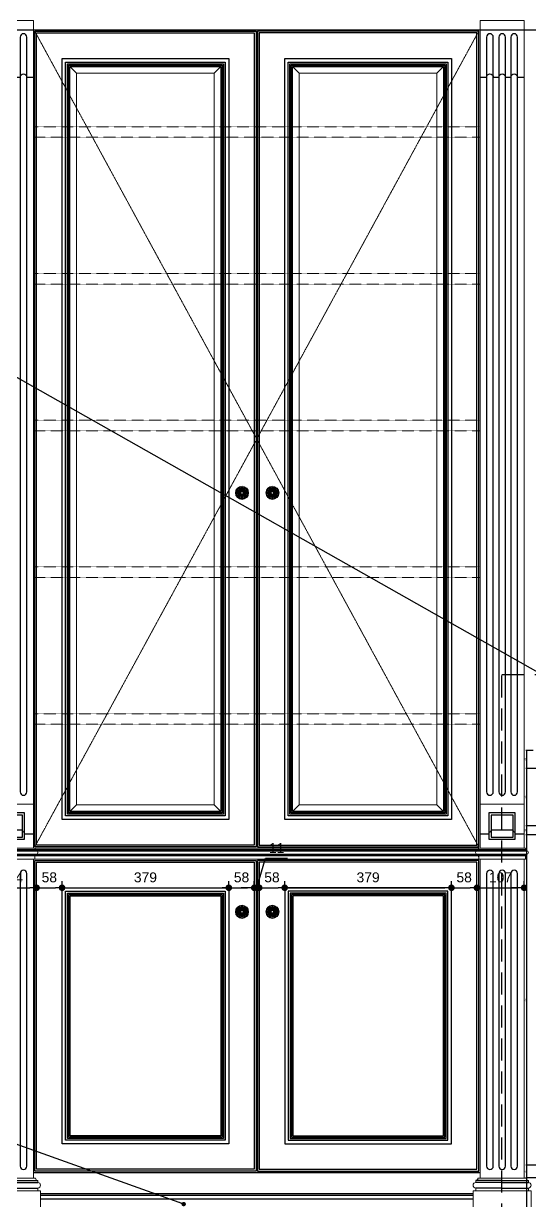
# Model space of a CAD drawing. Header units: inches. Extents: x 274057 to 444617, y 490067 to 635630.
# Drawn here: x 331142 to 332291, y 492194 to 494868 of the extents above; entities that cross this region are included whole.
import ezdxf

# ---------------------------------------------------------------- set-up
doc = ezdxf.new("R2010")
doc.units = ezdxf.units.IN
doc.header["$MEASUREMENT"] = 0
doc.linetypes.add('HIDDEN', pattern=[0.375, 0.25, -0.125])
for name, color, linetype, lineweight in [('Bronze', 40, 'Continuous', 0), ('Glass', 4, 'Continuous', 0), ('WOOD-HID', 8, 'HIDDEN', 18)]:
    doc.layers.add(name, color=color, linetype=linetype, lineweight=lineweight)
for name, color, linetype in [('CQ Grg Gypsum', 41, 'Continuous'), ('CQ PANEL DIMENSION', 1, 'Continuous'), ('CQ spot detail elevation', 1, 'Continuous'), ('CQ_callout', 34, 'Continuous'), ('FURNITURE', 252, 'Continuous'), ('WOOD', 23, 'Continuous'), ('WOOD 01', 34, 'Continuous'), ('WOOD 02', 32, 'Continuous'), ('Wood SECT', 1, 'Continuous')]:
    doc.layers.add(name, color=color, linetype=linetype)
doc.styles.get("Standard").update_dxf_attribs({"font": 'arial.ttf'})
doc.dimstyles.new('chester 15', dxfattribs={"dimscale": 0.15, "dimtxt": 150, "dimasz": 100, "dimexe": 100, "dimexo": 0, "dimgap": 80, "dimtad": 1, "dimdec": 0, "dimzin": 0, "dimdsep": 46, "dimtxsty": 'Standard', "dimblk": 'DOT', "dimcen": 100, "dimclrd": 1, "dimclre": 1, "dimclrt": 3, "dimadec": 0, "dimazin": 0, "dimtfac": 1, "dimtdec": 0, "dimtofl": 0, "dimtmove": 0, "dimatfit": 3, "dimfxl": 1, "dimtolj": 1, "dimtzin": 0, "dimlwd": -1, "dimarcsym": 0})
doc.dimstyles.new('CQ 2', dxfattribs={"dimscale": 0.02, "dimtxt": 150, "dimasz": 50, "dimexe": 100, "dimexo": 0, "dimgap": 80, "dimtad": 1, "dimdec": 0, "dimzin": 0, "dimdsep": 46, "dimtxsty": 'Standard', "dimblk": 'DOT', "dimcen": 100, "dimclrd": 1, "dimclre": 1, "dimclrt": 3, "dimadec": 0, "dimazin": 0, "dimtfac": 1, "dimtdec": 0, "dimtofl": 0, "dimtmove": 0, "dimatfit": 3, "dimfxl": 1, "dimtolj": 1, "dimtzin": 0, "dimlwd": -1, "dimarcsym": 0})
doc.dimstyles.get("Standard").update_dxf_attribs({"dimtxt": 0.18, "dimasz": 0.18, "dimexe": 0.18, "dimexo": 0.0625, "dimgap": 0.09, "dimtad": 0, "dimtih": 1, "dimtoh": 1, "dimdec": 4, "dimzin": 0, "dimdsep": 46, "dimtxsty": 'Standard', "dimcen": 0.09, "dimadec": 0, "dimazin": 0, "dimtfac": 1, "dimtdec": 4, "dimtofl": 0, "dimtmove": 0, "dimatfit": 3, "dimfxl": 1, "dimtolj": 1, "dimtzin": 0, "dimarcsym": 0})

# ---------------------------------------------------------------- blocks, each defined once
blk = doc.blocks.new('_Dot')
at = {"color": 0, "linetype": 'ByBlock', "lineweight": -2}
blk.add_line((-0.5, 0), (-1, 0), dxfattribs=at)
at = {"color": 0, "linetype": 'ByBlock', "const_width": 0.5}
blk.add_lwpolyline([(-0.25, 0, 1), (0.25, 0, 1)], format="xyb", close=True, dxfattribs=at)
blk = doc.blocks.new('*D1269')
at = {"layer": 'CQ PANEL DIMENSION', "color": 1, "lineweight": -2, "transparency": 16777216}
for p, q in [((332299.8, 493216.7), (332282.6, 493216.7)), ((332322.8, 493175.7), (332282.6, 493175.7))]:
    blk.add_line(p, q, dxfattribs=at)
at = {"layer": 'CQ PANEL DIMENSION', "color": 1, "transparency": 16777216}
blk.add_line((332284.6, 493215.7), (332284.6, 493176.7), dxfattribs=at)
at = {"layer": 'Defpoints', "color": 0, "transparency": 16777216}
for p in [(332299.8, 493216.7, 0), (332284.6, 493175.7), (332322.8, 493175.7)]:
    blk.add_point(p, dxfattribs=at)
at = {"layer": 'CQ PANEL DIMENSION', "color": 1, "transparency": 16777216}
for p, rotation in [((332284.6, 493216.7), 90), ((332284.6, 493175.7), 270)]:
    blk.add_blockref('_Dot', p, dxfattribs=dict(at, rotation=rotation))
at = {"layer": 'CQ PANEL DIMENSION', "color": 3, "transparency": 16777216, "insert": (332281.5, 493196.2), "char_height": 3, "attachment_point": 5, "rotation": 90}
blk.add_mtext('\\A1;41', dxfattribs=at)
blk = doc.blocks.new('*D1270')
at = {"layer": 'CQ PANEL DIMENSION', "color": 1, "lineweight": -2, "transparency": 16777216}
for p, q in [((332322.8, 493175.7), (332282.6, 493175.7)), ((332322.8, 493045.7), (332282.6, 493045.7))]:
    blk.add_line(p, q, dxfattribs=at)
at = {"layer": 'CQ PANEL DIMENSION', "color": 1, "transparency": 16777216}
blk.add_line((332284.6, 493174.7), (332284.6, 493046.7), dxfattribs=at)
at = {"layer": 'Defpoints', "color": 0, "transparency": 16777216}
for p in [(332322.8, 493175.7), (332284.6, 493045.7), (332322.8, 493045.7, 0)]:
    blk.add_point(p, dxfattribs=at)
at = {"layer": 'CQ PANEL DIMENSION', "color": 1, "transparency": 16777216}
for p, rotation in [((332284.6, 493175.7), 90), ((332284.6, 493045.7), 270)]:
    blk.add_blockref('_Dot', p, dxfattribs=dict(at, rotation=rotation))
at = {"layer": 'CQ PANEL DIMENSION', "color": 3, "transparency": 16777216, "insert": (332281.5, 493110.7), "char_height": 3, "attachment_point": 5, "rotation": 90}
blk.add_mtext('\\A1;130', dxfattribs=at)
blk = doc.blocks.new('*D1271')
at = {"layer": 'CQ PANEL DIMENSION', "color": 1, "lineweight": -2, "transparency": 16777216}
for p, q in [((332322.8, 493045.7), (332282.6, 493045.7)), ((332316.8, 493024.7), (332282.6, 493024.7))]:
    blk.add_line(p, q, dxfattribs=at)
at = {"layer": 'CQ PANEL DIMENSION', "color": 1, "transparency": 16777216}
blk.add_line((332284.6, 493044.7), (332284.6, 493025.7), dxfattribs=at)
at = {"layer": 'Defpoints', "color": 0, "transparency": 16777216}
for p in [(332322.8, 493045.7, 0), (332284.6, 493024.7), (332316.8, 493024.7, 0)]:
    blk.add_point(p, dxfattribs=at)
at = {"layer": 'CQ PANEL DIMENSION', "color": 1, "transparency": 16777216}
for p, rotation in [((332284.6, 493045.7), 90), ((332284.6, 493024.7), 270)]:
    blk.add_blockref('_Dot', p, dxfattribs=dict(at, rotation=rotation))
at = {"layer": 'CQ PANEL DIMENSION', "color": 3, "transparency": 16777216, "insert": (332281.5, 493035.2), "char_height": 3, "attachment_point": 5, "rotation": 90}
blk.add_mtext('\\A1;21', dxfattribs=at)
blk = doc.blocks.new('*D1272')
at = {"layer": 'CQ PANEL DIMENSION', "color": 1, "lineweight": -2, "transparency": 16777216}
for p, q in [((332316.8, 493024.7), (332282.6, 493024.7)), ((332350.8, 492274.7), (332282.6, 492274.7))]:
    blk.add_line(p, q, dxfattribs=at)
at = {"layer": 'CQ PANEL DIMENSION', "color": 1, "transparency": 16777216}
blk.add_line((332284.6, 493023.7), (332284.6, 492275.7), dxfattribs=at)
at = {"layer": 'Defpoints', "color": 0, "transparency": 16777216}
for p in [(332316.8, 493024.7, 0), (332284.6, 492274.7), (332350.8, 492274.7, 0)]:
    blk.add_point(p, dxfattribs=at)
at = {"layer": 'CQ PANEL DIMENSION', "color": 1, "transparency": 16777216}
for p, rotation in [((332284.6, 493024.7), 90), ((332284.6, 492274.7), 270)]:
    blk.add_blockref('_Dot', p, dxfattribs=dict(at, rotation=rotation))
at = {"layer": 'CQ PANEL DIMENSION', "color": 3, "transparency": 16777216, "insert": (332281.5, 492649.7), "char_height": 3, "attachment_point": 5, "rotation": 90}
blk.add_mtext('\\A1;750', dxfattribs=at)
blk = doc.blocks.new('*D1273')
at = {"layer": 'CQ PANEL DIMENSION', "color": 1, "lineweight": -2, "transparency": 16777216}
for p, q in [((332350.8, 492274.7), (332282.6, 492274.7)), ((332317.8, 492245.8), (332282.6, 492245.8))]:
    blk.add_line(p, q, dxfattribs=at)
at = {"layer": 'CQ PANEL DIMENSION', "color": 1, "transparency": 16777216}
blk.add_line((332284.6, 492273.7), (332284.6, 492246.8), dxfattribs=at)
at = {"layer": 'Defpoints', "color": 0, "transparency": 16777216}
for p in [(332350.8, 492274.7, 0), (332284.6, 492245.8), (332317.8, 492245.8, 0)]:
    blk.add_point(p, dxfattribs=at)
at = {"layer": 'CQ PANEL DIMENSION', "color": 1, "transparency": 16777216}
for p, rotation in [((332284.6, 492274.7), 90), ((332284.6, 492245.8), 270)]:
    blk.add_blockref('_Dot', p, dxfattribs=dict(at, rotation=rotation))
at = {"layer": 'CQ PANEL DIMENSION', "color": 3, "transparency": 16777216, "insert": (332281.5, 492260.3), "char_height": 3, "attachment_point": 5, "rotation": 90}
blk.add_mtext('\\A1;29', dxfattribs=at)
blk = doc.blocks.new('*D1274')
at = {"layer": 'CQ PANEL DIMENSION', "color": 1, "lineweight": -2, "transparency": 16777216}
for p, q in [((332317.8, 492245.8), (332282.6, 492245.8)), ((332317.8, 492094.7), (332282.6, 492094.7))]:
    blk.add_line(p, q, dxfattribs=at)
at = {"layer": 'CQ PANEL DIMENSION', "color": 1, "transparency": 16777216}
blk.add_line((332284.6, 492244.8), (332284.6, 492095.7), dxfattribs=at)
at = {"layer": 'Defpoints', "color": 0, "transparency": 16777216}
for p in [(332317.8, 492245.8, 0), (332284.6, 492094.7), (332317.8, 492094.7, 0)]:
    blk.add_point(p, dxfattribs=at)
at = {"layer": 'CQ PANEL DIMENSION', "color": 1, "transparency": 16777216}
for p, rotation in [((332284.6, 492245.8), 90), ((332284.6, 492094.7), 270)]:
    blk.add_blockref('_Dot', p, dxfattribs=dict(at, rotation=rotation))
at = {"layer": 'CQ PANEL DIMENSION', "color": 3, "transparency": 16777216, "insert": (332281.5, 492170.3), "char_height": 3, "attachment_point": 5, "rotation": 90}
blk.add_mtext('\\A1;151', dxfattribs=at)
blk = doc.blocks.new('pilaster wardrobe')
at = {"layer": 'WOOD', "lineweight": 0}
blk.add_line((3399.1, -8726.1, 0), (3333.1, -8726.1, 0), dxfattribs=at)
blk.add_line((3399.1, -8726.1, 0), (3333.1, -8726.1, 0), dxfattribs=at)
at = {"layer": 'WOOD 01', "lineweight": 0, "ltscale": 500}
blk.add_line((3399.1, -8726.1, 0), (3465.1, -8726.1, 0), dxfattribs=at)
at = {"layer": 'WOOD 01', "lineweight": 0, "ltscale": 500, "elevation": 0}
blk.add_lwpolyline([(3349.1, -7847.5), (3349.1, -6067.5), (3449.1, -6067.5), (3449.1, -7847.5), (3349.1, -7847.5)], dxfattribs=at)
for points in [[(3349.1, -7947.5), (3449.1, -7947.5), (3449.1, -7847.5), (3349.1, -7847.5)], [(3349.1, -7972.5), (3449.1, -7972.5), (3449.1, -8697.5), (3349.1, -8697.5)], [(3333.1, -8726.1), (3465.1, -8726.1), (3465.1, -8847.5), (3333.1, -8847.5)]]:
    blk.add_lwpolyline(points, close=True, dxfattribs=at)
for points in [[(3349.1, -7947.5), (3346.1, -7947.5, -0.414214), (3343.1, -7950.5), (3343.1, -7953.5, 1), (3343.1, -7961.5), (3343.1, -7964.5, -0.414214), (3346.1, -7967.5), (3346.1, -7972.5), (3399.1, -7972.5)], [(3449.1, -7947.5), (3452.1, -7947.5, 0.414214), (3455.1, -7950.5), (3455.1, -7953.5, -1), (3455.1, -7961.5), (3455.1, -7964.5, 0.414214), (3452.1, -7967.5), (3452.1, -7972.5), (3399.1, -7972.5)], [(3349.1, -8697.5), (3344.1, -8697.5, -0.414214), (3339.4, -8702.2), (3339.4, -8707, 1), (3339.4, -8719.6), (3339.3, -8726.1)], [(3449.1, -8697.5), (3454.1, -8697.5, 0.414214), (3458.8, -8702.2), (3458.8, -8707, -1), (3458.8, -8719.6), (3458.9, -8726.1)]]:
    blk.add_lwpolyline(points, format="xyb", dxfattribs=at)
at = {"layer": 'WOOD 02', "color": 8, "ltscale": 100}
for p, q in [((3343.1, -7950.5, 0), (3455.1, -7950.5, 0)), ((3343.1, -7953.5, 0), (3455.1, -7953.5, 0)), ((3343.1, -7961.5, 0), (3455.1, -7961.5, 0)), ((3343.1, -7964.5, 0), (3455.1, -7964.5, 0)), ((3399.1, -8702.2, 0), (3339.4, -8702.2, 0)), ((3399.1, -8707, 0), (3339.4, -8707, 0)), ((3399.1, -8702.2, 0), (3458.8, -8702.2, 0)), ((3399.1, -8707, 0), (3458.8, -8707, 0)), ((3399.1, -8719.6, 0), (3339.4, -8719.6, 0)), ((3399.1, -8719.6, 0), (3458.8, -8719.6, 0))]:
    blk.add_line(p, q, dxfattribs=at)
at = {"layer": 'WOOD 02', "color": 8, "ltscale": 100, "elevation": 0}
for points in [[(3364.1, -6105), (3364.1, -7820, 1), (3379.1, -7820), (3379.1, -6105, 1)], [(3391.6, -6105), (3391.6, -7820, 1), (3406.6, -7820), (3406.6, -6105, 1)], [(3419.1, -6105), (3419.1, -7820, 1), (3434.1, -7820), (3434.1, -6105, 1)], [(3364.1, -8005), (3364.1, -8670, 1), (3379.1, -8670), (3379.1, -8005, 1)], [(3391.6, -8005), (3391.6, -8670, 1), (3406.6, -8670), (3406.6, -8005, 1)], [(3419.1, -8005), (3419.1, -8670, 1), (3434.1, -8670), (3434.1, -8005, 1)]]:
    blk.add_lwpolyline(points, format="xyb", close=True, dxfattribs=at)
for points in [[(3369.1, -7927.5), (3429.1, -7927.5), (3429.1, -7867.5), (3369.1, -7867.5)], [(3374.1, -7922.5), (3424.1, -7922.5), (3424.1, -7872.5), (3374.1, -7872.5)]]:
    blk.add_lwpolyline(points, close=True, dxfattribs=at)
at = {"layer": 'Wood SECT', "elevation": 0}
for points in [[(3349.1, -6196.4), (3364.1, -6196.4, -1), (3379.1, -6196.4), (3391.6, -6196.4, -1), (3406.6, -6196.4), (3419.1, -6196.4, -1), (3434.1, -6196.4), (3449.1, -6196.4)], [(3449.1, -7915.6), (3429.1, -7915.6), (3429.1, -7911.6, -0.414214), (3424.1, -7906.6), (3399.1, -7906.6), (3374.1, -7906.6, -0.414214), (3369.1, -7911.6), (3369.1, -7915.6), (3349.1, -7915.6)]]:
    blk.add_lwpolyline(points, format="xyb", dxfattribs=at)
blk = doc.blocks.new('EMPIREFLOW')
at = {"layer": 'Bronze', "lineweight": 0, "ltscale": 750}
for p, q in [((163684, -58508), (163506, -58508)), ((163713, -58475), (163581, -58378)), ((163730, -58444), (163581, -58378)), ((163707, -58546), (163581, -58638)), ((163724, -58575), (163581, -58638)), ((163745, -58403), (163656, -58249)), ((163745, -58614), (163656, -58768)), ((163788, -58606), (163806, -58768)), ((163789, -58404), (163806, -58248)), ((163823, -58404), (163806, -58248)), ((163824, -58606), (163806, -58768)), ((163867, -58403), (163956, -58249)), ((163867, -58614), (163956, -58768)), ((163881, -58444), (164031, -58378)), ((163888, -58575), (164031, -58638)), ((163899, -58475), (164031, -58378)), ((163905, -58546), (164031, -58638)), ((163928, -58508), (164106, -58508))]:
    blk.add_line(p, q, dxfattribs=at)
for radius in [340, 300, 60]:
    blk.add_circle((163806, -58508), radius, dxfattribs=at)
for centre, radius, start, end in [((163641, -58605), 166, 106.05596, 144.56537), ((163641, -58412), 166, 215.43463, 253.94404), ((163594, -58118), 246, 258.78321, 282.20767), ((163361, -58520), 246, 17.79233, 41.21679), ((163361, -58497), 246, 318.78321, 342.20767), ((163594, -58899), 246, 77.79233, 101.21679), ((163514, -58459), 105, 15.22341, 50.38879), ((163617, -58280), 105, 249.61121, 284.77659), ((163514, -58558), 105, 309.61121, 344.77659), ((163617, -58736), 105, 75.22341, 110.38879), ((163700, -58392), 118, 206.89225, 262.0108), ((163700, -58625), 118, 97.9892, 153.10775), ((163710, -58394), 102, 201.62987, 255.97772), ((163710, -58623), 102, 104.01364, 158.37013), ((163807, -58318), 166, 155.43463, 193.94404), ((163807, -58699), 166, 166.05596, 204.56537), ((163659, -58483), 102, 44.02228, 98.37013), ((163659, -58534), 102, 261.62987, 315.97772), ((163652, -58475), 118, 37.9892, 93.10775), ((163652, -58542), 118, 266.89225, 322.0108), ((163640, -58414), 166, 46.05596, 84.56537), ((163640, -58603), 166, 275.43463, 313.94404), ((163676, -58508), 48.7, 308.32195, 42.01165), ((163742, -58621), 48.7, 17.98835, 111.67805), ((163741, -58397), 48.7, 257.98835, 351.67805), ((163854, -58358), 118, 146.89225, 202.0108), ((163854, -58658), 118, 157.9892, 213.10775), ((163573, -58129), 246, 317.79233, 341.21679), ((163857, -58368), 102, 141.62987, 195.98636), ((163857, -58649), 102, 164.01364, 218.37013), ((163573, -58887), 246, 18.78321, 42.20767), ((163703, -58231), 105, 315.22341, 350.38879), ((163703, -58786), 105, 9.61121, 44.77659), ((164038, -58129), 246, 198.78321, 222.20767), ((163909, -58231), 105, 189.61121, 224.77659), ((163909, -58786), 105, 135.22341, 170.38879), ((164038, -58887), 246, 137.79233, 161.21679), ((163871, -58397), 48.7, 188.32195, 282.01165), ((163870, -58621), 48.7, 68.32195, 162.01165), ((163754, -58368), 102, 344.01364, 38.37013), ((163754, -58649), 102, 321.62987, 15.98636), ((163971, -58414), 166, 95.43463, 133.94404), ((163758, -58358), 118, 337.9892, 33.10775), ((163758, -58658), 118, 326.89225, 22.0108), ((163971, -58603), 166, 226.05596, 264.56537), ((163960, -58475), 118, 86.89225, 142.0108), ((163960, -58542), 118, 217.9892, 273.10775), ((163953, -58483), 102, 81.62987, 135.97772), ((163953, -58534), 102, 224.02228, 278.37013), ((163935, -58508), 48.7, 137.98835, 231.67805), ((163902, -58394), 102, 284.02228, 338.37013), ((163902, -58623), 102, 21.62987, 75.98636), ((163912, -58392), 118, 277.9892, 333.10775), ((163912, -58625), 118, 26.89225, 82.0108), ((163805, -58318), 166, 346.05596, 24.56537), ((163805, -58699), 166, 335.43463, 13.94404), ((164018, -58118), 246, 257.79233, 281.21679), ((164018, -58899), 246, 78.78321, 102.20767), ((163995, -58280), 105, 255.22341, 290.38879), ((163995, -58736), 105, 69.61121, 104.77659), ((164098, -58459), 105, 129.61121, 164.77659), ((164098, -58558), 105, 195.22341, 230.38879), ((164250, -58520), 246, 138.78321, 162.20767), ((163971, -58605), 166, 35.43463, 73.94404), ((163971, -58412), 166, 286.05596, 324.56537), ((164250, -58497), 246, 197.79233, 221.21679)]:
    blk.add_arc(centre, radius, start, end, dxfattribs=at)
at = {"layer": 'Bronze', "lineweight": 0, "ltscale": 750, "extrusion": (0, 0, -1)}
for centre, major_axis, ratio, start_param, end_param in [((163684, -58508), (146, 0), 0.152208, 1.934961, 4.348282), ((163745, -58614), (73, 126), 0.152208, 1.934961, 4.348282), ((163684, -58508), (-31.9, 0), 0.480975, 7.904841, 10.945558), ((163745, -58614), (-15.9, -27.7), 0.480975, 7.904841, 10.945558), ((163867, -58403), (15.9, 27.7), 0.480975, 7.904841, 10.945558), ((163867, -58403), (-73, -126), 0.152208, 1.934961, 4.348282)]:
    blk.add_ellipse(centre, major_axis=major_axis, ratio=ratio, start_param=start_param, end_param=end_param, dxfattribs=at)
at = {"layer": 'Bronze', "lineweight": 0, "ltscale": 750}
for centre, major_axis, ratio, start_param, end_param in [((163745, -58403), (73, -126), 0.152208, 1.934961, 4.348282), ((163745, -58403), (-15.9, 27.7), 0.480975, 7.904841, 10.945558), ((163867, -58614), (15.9, -27.7), 0.480975, 7.904841, 10.945558), ((163867, -58614), (-73, 126), 0.152208, 1.934961, 4.348282), ((163928, -58508), (31.9, 0), 0.480975, 7.904841, 10.945558), ((163928, -58508), (-146, 0), 0.152208, 1.934961, 4.348282)]:
    blk.add_ellipse(centre, major_axis=major_axis, ratio=ratio, start_param=start_param, end_param=end_param, dxfattribs=at)
blk = doc.blocks.new('FF-15 Cabinet elev B rev')
blk.add_line((1923.4, 3176.8, 0), (6206.9, 3176.8, 0))
at = {"color": 8}
for p, q in [((3043.5, 1315.2), (4046.5, 1315.2)), ((3043.8, 1312.2), (4046.2, 1312.2)), ((3043.8, 1304.2), (4046.2, 1304.2)), ((3043.8, 1301.2), (4046.2, 1301.2))]:
    blk.add_line(p, q, dxfattribs=at)
at = {"layer": 'Glass'}
for p, q in [((3135.8, 3078.8, 0), (3120.8, 3093.8, 0)), ((3448.5, 3078.8, 0), (3463.5, 3093.8, 0)), ((3641.5, 3078.8, 0), (3626.5, 3093.8, 0)), ((3954.2, 3078.8, 0), (3969.2, 3093.8, 0)), ((3135.8, 1416.2, 0), (3120.8, 1401.2, 0)), ((3448.5, 1416.2, 0), (3463.5, 1401.2, 0)), ((3641.5, 1416.2, 0), (3626.5, 1401.2, 0)), ((3954.2, 1416.2, 0), (3969.2, 1401.2, 0))]:
    blk.add_line(p, q, dxfattribs=at)
at = {"layer": 'Glass', "elevation": 0}
for points in [[(3135.8, 3078.8), (3448.5, 3078.8), (3448.5, 1416.2), (3135.8, 1416.2)], [(3641.5, 3078.8), (3954.2, 3078.8), (3954.2, 1416.2), (3641.5, 1416.2)]]:
    blk.add_lwpolyline(points, close=True, dxfattribs=at)
at = {"layer": 'WOOD 01', "lineweight": 0}
for p, q in [((3040.8, 1318.2, 0), (4049.2, 1318.2, 0)), ((3040.8, 1293.2), (4049.2, 1293.2))]:
    blk.add_line(p, q, dxfattribs=at)
at = {"layer": 'WOOD 01'}
blk.add_line((3037.8, 581.7, 0), (4052.2, 581.7, 0), dxfattribs=at)
at = {"layer": 'WOOD 01', "ltscale": 1000}
for p, q in [((4036.2, 533.2), (3053.8, 533.2, 0)), ((4036.2, 529.2), (3053.8, 529.2, 0)), ((4036.2, 521.1, 0), (3053.8, 521.1, 0))]:
    blk.add_line(p, q, dxfattribs=at)
at = {"layer": 'WOOD 01', "elevation": 0}
for points in [[(3040.8, 3173.8), (3543.5, 3173.8), (3543.5, 1321.2), (3040.8, 1321.2)], [(3044.8, 3169.8), (3539.5, 3169.8), (3539.5, 1325.2), (3044.8, 1325.2)], [(4049.2, 3173.8), (3546.5, 3173.8), (3546.5, 1321.2), (4049.2, 1321.2)], [(4045.2, 3169.8), (3550.5, 3169.8), (3550.5, 1325.2), (4045.2, 1325.2)], [(3102.8, 3111.8), (3481.5, 3111.8), (3481.5, 1383.2), (3102.8, 1383.2)], [(3110.8, 3103.8), (3473.5, 3103.8), (3473.5, 1391.2), (3110.8, 1391.2)], [(3608.5, 3111.8), (3987.2, 3111.8), (3987.2, 1383.2), (3608.5, 1383.2)], [(3616.5, 3103.8), (3979.2, 3103.8), (3979.2, 1391.2), (3616.5, 1391.2)], [(3114.8, 3099.8), (3469.5, 3099.8), (3469.5, 1395.2), (3114.8, 1395.2)], [(3117.8, 3096.8), (3466.5, 3096.8), (3466.5, 1398.2), (3117.8, 1398.2)], [(3120.8, 3093.8), (3463.5, 3093.8), (3463.5, 1401.2), (3120.8, 1401.2)], [(3620.5, 3099.8), (3975.2, 3099.8), (3975.2, 1395.2), (3620.5, 1395.2)], [(3623.5, 3096.8), (3972.2, 3096.8), (3972.2, 1398.2), (3623.5, 1398.2)], [(3626.5, 3093.8), (3969.2, 3093.8), (3969.2, 1401.2), (3626.5, 1401.2)], [(3040.8, 1290.2), (3543.5, 1290.2), (3543.5, 584.7), (3040.8, 584.7)], [(3044.9, 1286.1), (3539.4, 1286.1), (3539.4, 588.8), (3044.9, 588.8)], [(4049.2, 1290.2), (3546.5, 1290.2), (3546.5, 584.7), (4049.2, 584.7)], [(4045.1, 1286.1), (3550.6, 1286.1), (3550.6, 588.8), (4045.1, 588.8)], [(3102.8, 1228.2), (3481.5, 1228.2), (3481.5, 646.7), (3102.8, 646.7)], [(3110.8, 1220.2), (3473.5, 1220.2), (3473.5, 654.7), (3110.8, 654.7)], [(3115, 1216), (3469.3, 1216), (3469.3, 658.9), (3115, 658.9)], [(3118, 1213), (3466.3, 1213), (3466.3, 661.9), (3118, 661.9)], [(3121, 1210), (3463.3, 1210), (3463.3, 664.9), (3121, 664.9)], [(3987.2, 1228.2), (3608.5, 1228.2), (3608.5, 646.7), (3987.2, 646.7)], [(3979.2, 1220.2), (3616.5, 1220.2), (3616.5, 654.7), (3979.2, 654.7)], [(3975, 1216), (3620.7, 1216), (3620.7, 658.9), (3975, 658.9)], [(3972, 1213), (3623.7, 1213), (3623.7, 661.9), (3972, 661.9)], [(3969, 1210), (3626.7, 1210), (3626.7, 664.9), (3969, 664.9)]]:
    blk.add_lwpolyline(points, close=True, dxfattribs=at)
at = {"layer": 'WOOD-HID', "lineweight": 0}
for p, q in [((3040.8, 3173.8, 0), (4049.2, 1321.2, 0)), ((4049.2, 3173.8, 0), (3040.8, 1321.2, 0))]:
    blk.add_line(p, q, dxfattribs=at)
for points, elevation in [([(3037.8, 2956.9), (4052.2, 2956.9), (4052.2, 2932.9), (3037.8, 2932.9)], 0), ([(3037.8, 2623.6), (4052.2, 2623.6), (4052.2, 2599.6), (3037.8, 2599.6)], 0.1), ([(3037.8, 2290.2), (4052.2, 2290.2), (4052.2, 2266.2), (3037.8, 2266.2)], 0.1), ([(3037.8, 1956.9), (4052.2, 1956.9), (4052.2, 1932.9), (3037.8, 1932.9)], 0.1), ([(3037.8, 1623.5), (4052.2, 1623.5), (4052.2, 1599.5), (3037.8, 1599.5)], 0)]:
    blk.add_lwpolyline(points, close=True, dxfattribs=dict(at, elevation=elevation))
at = {"layer": 'FURNITURE', "lineweight": 0, "xscale": 0.0441, "yscale": 0.0441, "zscale": 0.0441}
for p in [(-3712.3, 4705.4, 0), (-3643.2, 4705.4, 0), (-3712.3, 3753.8, 0), (-3643.2, 3753.8, 0)]:
    blk.add_blockref('EMPIREFLOW', p, dxfattribs=at)
at = {"layer": 'WOOD', "color": 0, "xscale": 0.9999857733061659, "yscale": 0.9999857733061659, "zscale": 0.9999857733061659}
for p in [(-411.2, 9265.6, 0), (703.2, 9265.6, 0)]:
    blk.add_blockref('pilaster wardrobe', p, dxfattribs=at)
blk = doc.blocks.new('*D1466')
at = {"layer": 'CQ PANEL DIMENSION', "color": 1, "lineweight": -2, "transparency": 16777216}
for p, q in [((331057.3, 492904.7), (331057.3, 492919.7)), ((331171.6, 492904.7), (331171.6, 492919.7))]:
    blk.add_line(p, q, dxfattribs=at)
at = {"layer": 'CQ PANEL DIMENSION', "color": 1, "transparency": 16777216}
blk.add_line((331072.3, 492904.7), (331156.6, 492904.7), dxfattribs=at)
at = {"layer": 'Defpoints', "color": 0, "transparency": 16777216}
for p in [(331057.3, 492904.7, 0), (331171.6, 492904.7, 0), (331171.6, 492904.7)]:
    blk.add_point(p, dxfattribs=at)
at = {"layer": 'CQ PANEL DIMENSION', "color": 1, "transparency": 16777216, "xscale": 15, "yscale": 15, "zscale": 15, "rotation": 180}
blk.add_blockref('_Dot', (331057.3, 492904.7), dxfattribs=at)
at = {"layer": 'CQ PANEL DIMENSION', "color": 1, "transparency": 16777216, "xscale": 15, "yscale": 15, "zscale": 15}
blk.add_blockref('_Dot', (331171.6, 492904.7), dxfattribs=at)
at = {"layer": 'CQ PANEL DIMENSION', "color": 3, "transparency": 16777216, "insert": (331114.4, 492928), "char_height": 22.5, "attachment_point": 5}
blk.add_mtext('\\A1;114', dxfattribs=at)
blk = doc.blocks.new('*D1467')
at = {"layer": 'CQ PANEL DIMENSION', "color": 1, "lineweight": -2, "transparency": 16777216}
for p, q in [((331171.6, 492904.7), (331171.6, 492919.7)), ((331229.4, 492904.7), (331229.4, 492919.7))]:
    blk.add_line(p, q, dxfattribs=at)
at = {"layer": 'CQ PANEL DIMENSION', "color": 1, "transparency": 16777216}
blk.add_line((331186.6, 492904.7), (331214.4, 492904.7), dxfattribs=at)
at = {"layer": 'Defpoints', "color": 0, "transparency": 16777216}
for p in [(331171.6, 492904.7, 0), (331229.4, 492904.7, 0), (331229.4, 492904.7)]:
    blk.add_point(p, dxfattribs=at)
at = {"layer": 'CQ PANEL DIMENSION', "color": 1, "transparency": 16777216, "xscale": 15, "yscale": 15, "zscale": 15, "rotation": 180}
blk.add_blockref('_Dot', (331171.6, 492904.7), dxfattribs=at)
at = {"layer": 'CQ PANEL DIMENSION', "color": 1, "transparency": 16777216, "xscale": 15, "yscale": 15, "zscale": 15}
blk.add_blockref('_Dot', (331229.4, 492904.7), dxfattribs=at)
at = {"layer": 'CQ PANEL DIMENSION', "color": 3, "transparency": 16777216, "insert": (331200.5, 492928.2), "char_height": 22.5, "attachment_point": 5}
blk.add_mtext('\\A1;58', dxfattribs=at)
blk = doc.blocks.new('*D1468')
at = {"layer": 'CQ PANEL DIMENSION', "color": 1, "lineweight": -2, "transparency": 16777216}
for p, q in [((331229.4, 492904.7), (331229.4, 492919.7)), ((331608.1, 492904.7), (331608.1, 492919.7))]:
    blk.add_line(p, q, dxfattribs=at)
at = {"layer": 'CQ PANEL DIMENSION', "color": 1, "transparency": 16777216}
blk.add_line((331244.4, 492904.7), (331593.1, 492904.7), dxfattribs=at)
at = {"layer": 'Defpoints', "color": 0, "transparency": 16777216}
for p in [(331229.4, 492904.7, 0), (331608.1, 492904.7, 0), (331608.1, 492904.7)]:
    blk.add_point(p, dxfattribs=at)
at = {"layer": 'CQ PANEL DIMENSION', "color": 1, "transparency": 16777216, "xscale": 15, "yscale": 15, "zscale": 15, "rotation": 180}
blk.add_blockref('_Dot', (331229.4, 492904.7), dxfattribs=at)
at = {"layer": 'CQ PANEL DIMENSION', "color": 1, "transparency": 16777216, "xscale": 15, "yscale": 15, "zscale": 15}
blk.add_blockref('_Dot', (331608.1, 492904.7), dxfattribs=at)
at = {"layer": 'CQ PANEL DIMENSION', "color": 3, "transparency": 16777216, "insert": (331418.8, 492928.2), "char_height": 22.5, "attachment_point": 5}
blk.add_mtext('\\A1;379', dxfattribs=at)
blk = doc.blocks.new('*D1469')
at = {"layer": 'CQ PANEL DIMENSION', "color": 1, "lineweight": -2, "transparency": 16777216}
for p, q in [((331608.1, 492904.7), (331608.1, 492919.7)), ((331666, 492904.7), (331666, 492919.7))]:
    blk.add_line(p, q, dxfattribs=at)
at = {"layer": 'CQ PANEL DIMENSION', "color": 1, "transparency": 16777216}
blk.add_line((331623.1, 492904.7), (331651, 492904.7), dxfattribs=at)
at = {"layer": 'Defpoints', "color": 0, "transparency": 16777216}
for p in [(331608.1, 492904.7, 0), (331666, 492904.7, 0), (331666, 492904.7)]:
    blk.add_point(p, dxfattribs=at)
at = {"layer": 'CQ PANEL DIMENSION', "color": 1, "transparency": 16777216, "xscale": 15, "yscale": 15, "zscale": 15, "rotation": 180}
blk.add_blockref('_Dot', (331608.1, 492904.7), dxfattribs=at)
at = {"layer": 'CQ PANEL DIMENSION', "color": 1, "transparency": 16777216, "xscale": 15, "yscale": 15, "zscale": 15}
blk.add_blockref('_Dot', (331666, 492904.7), dxfattribs=at)
at = {"layer": 'CQ PANEL DIMENSION', "color": 3, "transparency": 16777216, "insert": (331637.1, 492928.2), "char_height": 22.5, "attachment_point": 5}
blk.add_mtext('\\A1;58', dxfattribs=at)
blk = doc.blocks.new('*D1470')
at = {"layer": 'CQ PANEL DIMENSION', "color": 1, "transparency": 16777216}
for p, q in [((331671.6, 492904.7), (331691.7, 492971.6)), ((331691.7, 492971.6), (331741.5, 492971.6)), ((331651, 492904.7), (331636, 492904.7)), ((331666, 492904.7), (331677.2, 492904.7)), ((331692.2, 492904.7), (331707.2, 492904.7))]:
    blk.add_line(p, q, dxfattribs=at)
at = {"layer": 'CQ PANEL DIMENSION', "color": 1, "lineweight": -2, "transparency": 16777216}
for p, q in [((331666, 492904.7), (331666, 492919.7)), ((331677.2, 492904.7), (331677.2, 492919.7))]:
    blk.add_line(p, q, dxfattribs=at)
at = {"layer": 'Defpoints', "color": 0, "transparency": 16777216}
for p in [(331666, 492904.7, 0), (331677.2, 492904.7, 0), (331677.2, 492904.7)]:
    blk.add_point(p, dxfattribs=at)
at = {"layer": 'CQ PANEL DIMENSION', "color": 1, "transparency": 16777216, "xscale": 15, "yscale": 15, "zscale": 15}
blk.add_blockref('_Dot', (331666, 492904.7), dxfattribs=at)
at = {"layer": 'CQ PANEL DIMENSION', "color": 1, "transparency": 16777216, "xscale": 15, "yscale": 15, "zscale": 15, "rotation": 180}
blk.add_blockref('_Dot', (331677.2, 492904.7), dxfattribs=at)
at = {"layer": 'CQ PANEL DIMENSION', "color": 3, "transparency": 16777216, "insert": (331716.6, 492994.9), "char_height": 22.5, "attachment_point": 5}
blk.add_mtext('\\A1;11', dxfattribs=at)
blk = doc.blocks.new('*D1471')
at = {"layer": 'CQ PANEL DIMENSION', "color": 1, "lineweight": -2, "transparency": 16777216}
for p, q in [((331677.2, 492904.7), (331677.2, 492919.7)), ((331735.1, 492904.7), (331735.1, 492919.7))]:
    blk.add_line(p, q, dxfattribs=at)
at = {"layer": 'CQ PANEL DIMENSION', "color": 1, "transparency": 16777216}
blk.add_line((331692.2, 492904.7), (331720.1, 492904.7), dxfattribs=at)
at = {"layer": 'Defpoints', "color": 0, "transparency": 16777216}
for p in [(331677.2, 492904.7, 0), (331735.1, 492904.7, 0), (331735.1, 492904.7)]:
    blk.add_point(p, dxfattribs=at)
at = {"layer": 'CQ PANEL DIMENSION', "color": 1, "transparency": 16777216, "xscale": 15, "yscale": 15, "zscale": 15, "rotation": 180}
blk.add_blockref('_Dot', (331677.2, 492904.7), dxfattribs=at)
at = {"layer": 'CQ PANEL DIMENSION', "color": 1, "transparency": 16777216, "xscale": 15, "yscale": 15, "zscale": 15}
blk.add_blockref('_Dot', (331735.1, 492904.7), dxfattribs=at)
at = {"layer": 'CQ PANEL DIMENSION', "color": 3, "transparency": 16777216, "insert": (331706.2, 492928.2), "char_height": 22.5, "attachment_point": 5}
blk.add_mtext('\\A1;58', dxfattribs=at)
blk = doc.blocks.new('*D1472')
at = {"layer": 'CQ PANEL DIMENSION', "color": 1, "lineweight": -2, "transparency": 16777216}
for p, q in [((331735.1, 492904.7), (331735.1, 492919.7)), ((332113.8, 492904.7), (332113.8, 492919.7))]:
    blk.add_line(p, q, dxfattribs=at)
at = {"layer": 'CQ PANEL DIMENSION', "color": 1, "transparency": 16777216}
blk.add_line((331750.1, 492904.7), (332098.8, 492904.7), dxfattribs=at)
at = {"layer": 'Defpoints', "color": 0, "transparency": 16777216}
for p in [(331735.1, 492904.7, 0), (332113.8, 492904.7, 0), (332113.8, 492904.7)]:
    blk.add_point(p, dxfattribs=at)
at = {"layer": 'CQ PANEL DIMENSION', "color": 1, "transparency": 16777216, "xscale": 15, "yscale": 15, "zscale": 15, "rotation": 180}
blk.add_blockref('_Dot', (331735.1, 492904.7), dxfattribs=at)
at = {"layer": 'CQ PANEL DIMENSION', "color": 1, "transparency": 16777216, "xscale": 15, "yscale": 15, "zscale": 15}
blk.add_blockref('_Dot', (332113.8, 492904.7), dxfattribs=at)
at = {"layer": 'CQ PANEL DIMENSION', "color": 3, "transparency": 16777216, "insert": (331924.5, 492928.2), "char_height": 22.5, "attachment_point": 5}
blk.add_mtext('\\A1;379', dxfattribs=at)
blk = doc.blocks.new('*D1473')
at = {"layer": 'CQ PANEL DIMENSION', "color": 1, "lineweight": -2, "transparency": 16777216}
for p, q in [((332113.8, 492904.7), (332113.8, 492919.7)), ((332171.7, 492904.7), (332171.7, 492919.7))]:
    blk.add_line(p, q, dxfattribs=at)
at = {"layer": 'CQ PANEL DIMENSION', "color": 1, "transparency": 16777216}
blk.add_line((332128.8, 492904.7), (332156.7, 492904.7), dxfattribs=at)
at = {"layer": 'Defpoints', "color": 0, "transparency": 16777216}
for p in [(332113.8, 492904.7, 0), (332171.7, 492904.7, 0), (332171.7, 492904.7)]:
    blk.add_point(p, dxfattribs=at)
at = {"layer": 'CQ PANEL DIMENSION', "color": 1, "transparency": 16777216, "xscale": 15, "yscale": 15, "zscale": 15, "rotation": 180}
blk.add_blockref('_Dot', (332113.8, 492904.7), dxfattribs=at)
at = {"layer": 'CQ PANEL DIMENSION', "color": 1, "transparency": 16777216, "xscale": 15, "yscale": 15, "zscale": 15}
blk.add_blockref('_Dot', (332171.7, 492904.7), dxfattribs=at)
at = {"layer": 'CQ PANEL DIMENSION', "color": 3, "transparency": 16777216, "insert": (332142.7, 492928.2), "char_height": 22.5, "attachment_point": 5}
blk.add_mtext('\\A1;58', dxfattribs=at)
blk = doc.blocks.new('*D1474')
at = {"layer": 'CQ PANEL DIMENSION', "color": 1, "lineweight": -2, "transparency": 16777216}
for p, q in [((332171.7, 492904.7), (332171.7, 492919.7)), ((332278.8, 492904.7), (332278.8, 492919.7))]:
    blk.add_line(p, q, dxfattribs=at)
at = {"layer": 'CQ PANEL DIMENSION', "color": 1, "transparency": 16777216}
blk.add_line((332186.7, 492904.7), (332263.8, 492904.7), dxfattribs=at)
at = {"layer": 'Defpoints', "color": 0, "transparency": 16777216}
for p in [(332171.7, 492904.7, 0), (332278.8, 492904.7), (332278.8, 492904.7)]:
    blk.add_point(p, dxfattribs=at)
at = {"layer": 'CQ PANEL DIMENSION', "color": 1, "transparency": 16777216, "xscale": 15, "yscale": 15, "zscale": 15, "rotation": 180}
blk.add_blockref('_Dot', (332171.7, 492904.7), dxfattribs=at)
at = {"layer": 'CQ PANEL DIMENSION', "color": 1, "transparency": 16777216, "xscale": 15, "yscale": 15, "zscale": 15}
blk.add_blockref('_Dot', (332278.8, 492904.7), dxfattribs=at)
at = {"layer": 'CQ PANEL DIMENSION', "color": 3, "transparency": 16777216, "insert": (332225.2, 492928.2), "char_height": 22.5, "attachment_point": 5}
blk.add_mtext('\\A1;107', dxfattribs=at)
blk = doc.blocks.new('*D1477')
at = {"layer": 'CQ Grg Gypsum', "color": 1, "transparency": 16777216}
for p, q in [((332263.8, 492904.7), (332248.8, 492904.7)), ((332337.8, 492904.7), (332409.8, 492904.7))]:
    blk.add_line(p, q, dxfattribs=at)
at = {"layer": 'CQ Grg Gypsum', "color": 1, "lineweight": -2, "transparency": 16777216}
for p, q in [((332278.8, 492904.7), (332278.8, 492919.7)), ((332322.8, 492904.7), (332322.8, 492919.7))]:
    blk.add_line(p, q, dxfattribs=at)
at = {"layer": 'Defpoints', "color": 0, "transparency": 16777216}
for p in [(332278.8, 492904.7, 0), (332322.8, 492904.7, 0), (332322.8, 492904.7)]:
    blk.add_point(p, dxfattribs=at)
at = {"layer": 'CQ Grg Gypsum', "color": 1, "transparency": 16777216, "xscale": 15, "yscale": 15, "zscale": 15}
blk.add_blockref('_Dot', (332278.8, 492904.7), dxfattribs=at)
at = {"layer": 'CQ Grg Gypsum', "color": 1, "transparency": 16777216, "xscale": 15, "yscale": 15, "zscale": 15, "rotation": 180}
blk.add_blockref('_Dot', (332322.8, 492904.7), dxfattribs=at)
at = {"layer": 'CQ Grg Gypsum', "color": 3, "transparency": 16777216, "insert": (332381.3, 492928), "char_height": 22.5, "attachment_point": 5}
blk.add_mtext('\\A1;44', dxfattribs=at)

msp = doc.modelspace()

# ---------------------------------------------------------------- linework, layer by layer
at = {"layer": 'CQ spot detail elevation', "color": 3, "linetype": 'HIDDEN', "ltscale": 200, "elevation": 0}
msp.add_lwpolyline([(332228.1, 493388.8), (334071.2, 493388.8), (334071.2, 492062.2), (332228.1, 492062.2)], close=True, dxfattribs=at)

# ---------------------------------------------------------------- block references
at = {"layer": 'CQ Grg Gypsum'}
msp.add_blockref('FF-15 Cabinet elev B rev', (328126.6, 491676.5, 0), dxfattribs=at)

# ---------------------------------------------------------------- dimensions: what is measured, and where the dimension line sits
dim = msp.add_linear_dim(base=(332322.8, 492904.7, 0), p1=(332278.8, 492904.7, 0), p2=(332322.8, 492904.7, 0), dimstyle='chester 15', dxfattribs=at)
dim.commit()
dim.dimension.update_dxf_attribs({"geometry": '*D1477', "text_midpoint": (332381.3, 492928, 0)})
at = {"layer": 'CQ PANEL DIMENSION'}
dim = msp.add_linear_dim(base=(332284.6, 493175.7, 0), p1=(332299.8, 493216.7, 0), p2=(332322.8, 493175.7, 0), angle=90, dimstyle='CQ 2', dxfattribs=at)
dim.commit()
dim.dimension.update_dxf_attribs({"geometry": '*D1269', "text_midpoint": (332281.5, 493196.2, 0)})
for base, p1, p2, picture, middle in [((332284.6, 493045.7, 0), (332322.8, 493175.7, 0), (332322.8, 493045.7, 0), '*D1270', (332281.5, 493110.7, 0)), ((332284.6, 493024.7, 0), (332322.8, 493045.7, 0), (332316.8, 493024.7, 0), '*D1271', (332281.5, 493035.2, 0)), ((332284.6, 492274.7, 0), (332316.8, 493024.7, 0), (332350.8, 492274.7, 0), '*D1272', (332281.5, 492649.7, 0)), ((332284.6, 492245.8, 0), (332350.8, 492274.7, 0), (332317.8, 492245.8, 0), '*D1273', (332281.5, 492260.3, 0)), ((332284.6, 492094.7, 0), (332317.8, 492245.8, 0), (332317.8, 492094.7, 0), '*D1274', (332281.5, 492170.3, 0))]:
    dim = msp.add_linear_dim(base=base, p1=p1, p2=p2, angle=90, dimstyle='CQ 2', override={"dimtmove": 1}, dxfattribs=at)
    dim.commit()
    dim.dimension.update_dxf_attribs({"geometry": picture, "text_midpoint": middle})
for base, p1, p2, picture, middle in [((331677.2, 492904.7, 0), (331666, 492904.7, 0), (331677.2, 492904.7, 0), '*D1470', (331703.7, 492994.9, 0)), ((331171.6, 492904.7, 0), (331057.3, 492904.7, 0), (331171.6, 492904.7, 0), '*D1466', (331114.4, 492928, 0)), ((331229.4, 492904.7, 0), (331171.6, 492904.7, 0), (331229.4, 492904.7, 0), '*D1467', (331200.5, 492928.2, 0)), ((331608.1, 492904.7, 0), (331229.4, 492904.7, 0), (331608.1, 492904.7, 0), '*D1468', (331418.8, 492928.2, 0)), ((331666, 492904.7, 0), (331608.1, 492904.7, 0), (331666, 492904.7, 0), '*D1469', (331637.1, 492928.2, 0)), ((331735.1, 492904.7, 0), (331677.2, 492904.7, 0), (331735.1, 492904.7, 0), '*D1471', (331706.2, 492928.2, 0)), ((332113.8, 492904.7, 0), (331735.1, 492904.7, 0), (332113.8, 492904.7, 0), '*D1472', (331924.5, 492928.2, 0)), ((332171.7, 492904.7, 0), (332113.8, 492904.7, 0), (332171.7, 492904.7, 0), '*D1473', (332142.7, 492928.2, 0)), ((332278.8, 492904.7, 0), (332171.7, 492904.7, 0), (332278.8, 492904.7, 0), '*D1474', (332225.2, 492928.2, 0))]:
    dim = msp.add_linear_dim(base=base, p1=p1, p2=p2, dimstyle='chester 15', override={"dimtmove": 1}, dxfattribs=at)
    dim.commit()
    dim.dimension.update_dxf_attribs({"geometry": picture, "text_midpoint": middle})

# ---------------------------------------------------------------- leaders
at = {"layer": 'CQ_callout'}
for points in [[(332714.2, 493165.2), (330596.5, 494363.3), (329268, 494363.3)], [(331505.7, 492186.1), (330594, 492512.6), (329265.5, 492512.6)]]:
    msp.add_leader(points, dimstyle='Standard', override={"dimasz": 10, "dimldrblk": 'Dot', "dimfxl": 0.1, "dimarcsym": 2}, dxfattribs=at)

doc.saveas('drawing.dxf')
